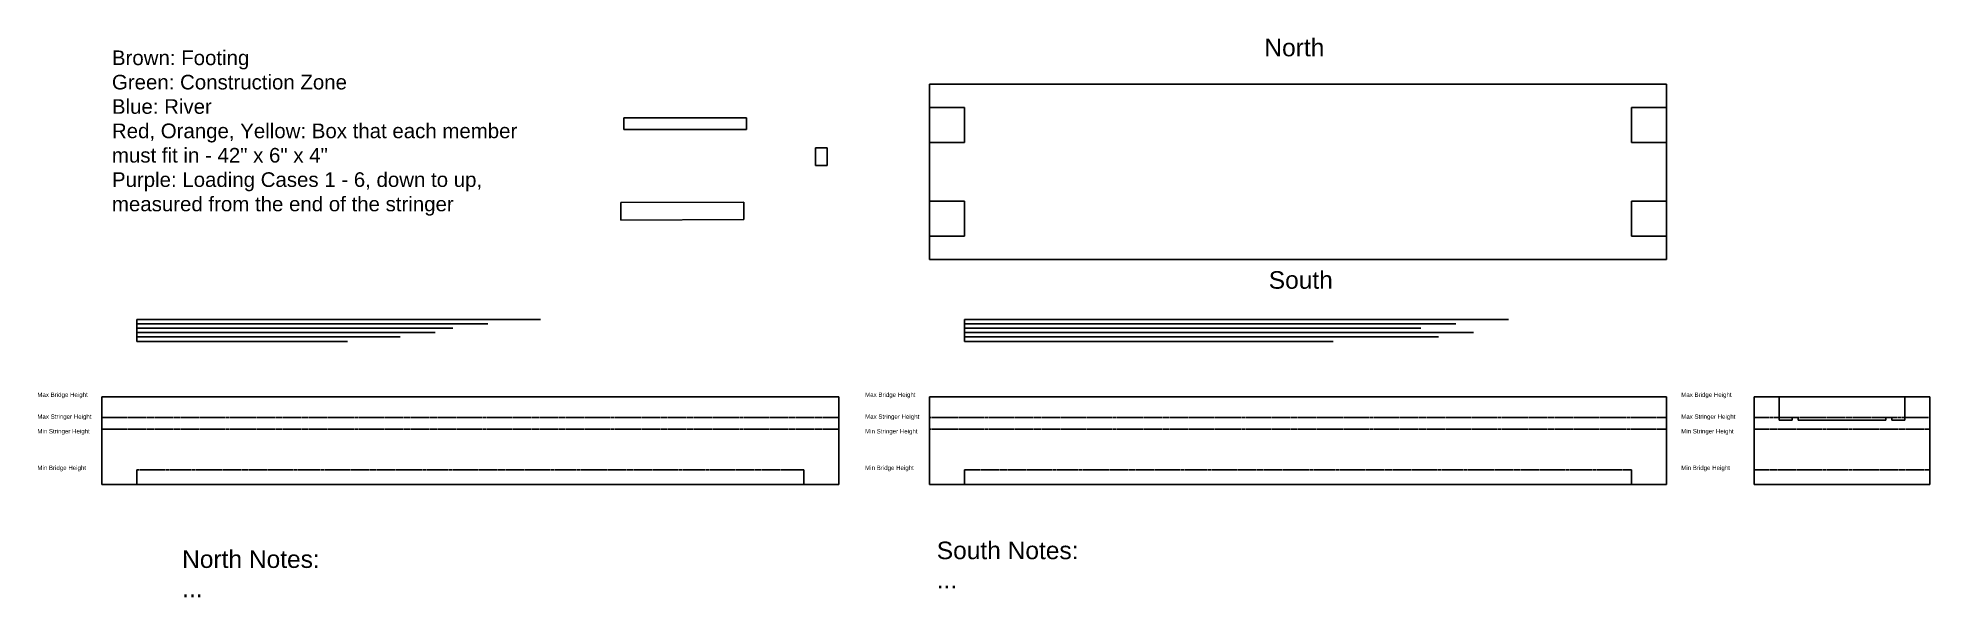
# Model space of a CAD drawing. Header units: inches. Extents: x 26 to 673, y 5 to 196.
import ezdxf

# ---------------------------------------------------------------- set-up
doc = ezdxf.new("R2010")
doc.units = ezdxf.units.IN
doc.header["$MEASUREMENT"] = 0
doc.linetypes.add('CENTER2', pattern=[1.125, 0.75, -0.125, 0.125, -0.125])
for name, color, linetype in [('Layer1', 3, 'Continuous'), ('Layer2', 4, 'Continuous'), ('Layer3', 1, 'Continuous'), ('Layer4', 2, 'Continuous'), ('Layer5', 6, 'Continuous'), ('Layer7', 30, 'Continuous'), ('Layer8', 34, 'Continuous')]:
    doc.layers.add(name, color=color, linetype=linetype)
doc.styles.get("Standard").update_dxf_attribs({"font": 'arial.ttf'})

# ---------------------------------------------------------------- blocks, each defined once
blk = doc.blocks.new('Box')
at = {"layer": 'Layer3'}
for p, q in [((73.25, 20.65), (43.5, -9)), ((77.48, 16.4), (73.25, 20.65)), ((47.74, -13.25), (77.48, 16.4)), ((43.5, -9), (47.74, -13.25))]:
    blk.add_line(p, q, dxfattribs=at)
blk = doc.blocks.new('Load Cases')
at = {"layer": 'Layer5'}
for p, q in [((59.5, 100), (197.5, 100)), ((59.5, 100), (59.5, 92.5)), ((59.5, 98.5), (179.5, 98.5)), ((59.5, 97), (167.5, 97)), ((59.5, 95.5), (161.5, 95.5)), ((59.5, 94), (149.5, 94)), ((59.5, 92.5), (131.5, 92.5))]:
    blk.add_line(p, q, dxfattribs=at)
blk = doc.blocks.new('Load Cases South')
at = {"layer": 'Layer5'}
for p, q in [((330.5, 100), (516.5, 100)), ((330.5, 100), (330.5, 92.5)), ((330.5, 98.5), (498.5, 98.5)), ((330.5, 97), (486.5, 97)), ((330.5, 95.5), (504.5, 95.5)), ((330.5, 94), (492.5, 94)), ((330.5, 92.5), (456.5, 92.5))]:
    blk.add_line(p, q, dxfattribs=at)
blk = doc.blocks.new('Box Top')
at = {"layer": 'Layer7'}
for p, q in [((123, 154.1), (123, 150.1)), ((165, 154.1), (123, 154.1)), ((123, 150.1), (165, 150.1)), ((165, 150.1), (165, 154.1))]:
    blk.add_line(p, q, dxfattribs=at)
blk = doc.blocks.new('Box Side')
at = {"layer": 'Layer4'}
for p, q in [((66, 147.93), (66, 153.93)), ((66, 153.93), (70, 153.93)), ((70, 153.93), (70, 147.93)), ((70, 147.93), (66, 147.93))]:
    blk.add_line(p, q, dxfattribs=at)
blk = doc.blocks.new('*U16')
at = {"color": 0, "linetype": 'CENTER2', "transparency": 16777216}
blk.add_line((-11.62, 0), (48.62, 0), dxfattribs=at)
blk = doc.blocks.new('*U15')
at = {"color": 0, "linetype": 'CENTER2', "transparency": 16777216}
blk.add_line((-52.67, 0), (7.45, 0), dxfattribs=at)
blk = doc.blocks.new('*U17')
at = {"color": 0, "linetype": 'CENTER2', "transparency": 16777216}
blk.add_line((-41.31, 0), (18.69, 0), dxfattribs=at)
blk = doc.blocks.new('East or West View')
for p, q in [((612.5, 43.5), (612.5, 73.5)), ((612.5, 73.5), (672.5, 73.5)), ((621, 65.5), (621, 73.5)), ((664, 65.5), (664, 73.5)), ((672.5, 43.5), (672.5, 73.5)), ((625.5, 65.5), (621, 65.5)), ((624, 66.5), (626, 66.5)), ((625.5, 65.5), (625.5, 66.5)), ((627.5, 66.5), (627.5, 65.5)), ((627.5, 65.5), (657.5, 65.5)), ((656, 66.5), (658, 66.5)), ((657.5, 65.5), (657.5, 66.5)), ((659.5, 66.5), (659.5, 65.5)), ((659.5, 65.5), (664, 65.5)), ((612.5, 43.5), (620.5, 43.5)), ((652.5, 43.5), (632.5, 43.5)), ((672.5, 43.5), (664.5, 43.5))]:
    blk.add_line(p, q)
at = {"layer": 'Layer8'}
for p, q in [((620.5, 43.5), (632.5, 43.5)), ((664.5, 43.5), (652.5, 43.5))]:
    blk.add_line(p, q, dxfattribs=at)
at = {"linetype": 'CENTER2'}
for name, p in [('*U16', (624, 66.5)), ('*U15', (665.17, 62.5)), ('*U17', (653.81, 48.5))]:
    blk.add_blockref(name, p, dxfattribs=at)
blk = doc.blocks.new('*U8')
at = {"color": 0, "linetype": 'CENTER2', "transparency": 16777216}
blk.add_line((-115.5, 0), (112.5, 0), dxfattribs=at)
blk = doc.blocks.new('*U9')
at = {"color": 0, "linetype": 'CENTER2', "transparency": 16777216}
blk.add_line((-126, 0), (126.12, 0), dxfattribs=at)
blk = doc.blocks.new('*U10')
at = {"color": 0, "linetype": 'CENTER2', "transparency": 16777216}
blk.add_line((-126, 0), (126, 0), dxfattribs=at)
blk = doc.blocks.new('Bridge Envelope')
for p, q in [((47.5, 66.5), (47.5, 73.5)), ((47.5, 73.5), (299.5, 73.5)), ((299.5, 73.5), (299.5, 66.5)), ((47.5, 66.5), (47.5, 43.5)), ((299.5, 43.5), (299.5, 66.5)), ((59.5, 43.5), (59.5, 48.5)), ((287.5, 43.5), (287.5, 48.5))]:
    blk.add_line(p, q)
at = {"linetype": 'CENTER2'}
for name, p in [('*U10', (173.5, 66.5)), ('*U9', (173.5, 62.5)), ('*U8', (175, 48.5))]:
    blk.add_blockref(name, p, dxfattribs=at)
blk = doc.blocks.new('South View')
at = {"layer": 'Layer1'}
for p, q in [((342.5, 43.5), (390.5, 43.5)), ((486.5, 43.5), (570.5, 43.5))]:
    blk.add_line(p, q, dxfattribs=at)
at = {"layer": 'Layer2'}
blk.add_line((390.5, 43.5), (486.5, 43.5), dxfattribs=at)
at = {"layer": 'Layer8'}
for p, q in [((342.5, 43.5), (330.5, 43.5)), ((570.5, 43.5), (582.5, 43.5))]:
    blk.add_line(p, q, dxfattribs=at)
blk.add_blockref('Bridge Envelope', (283, 0))
blk = doc.blocks.new('North View')
at = {"layer": 'Layer1'}
for p, q in [((59.5, 43.5), (107.5, 43.5)), ((203.5, 43.5), (287.5, 43.5))]:
    blk.add_line(p, q, dxfattribs=at)
at = {"layer": 'Layer2'}
blk.add_line((107.5, 43.5), (203.5, 43.5), dxfattribs=at)
at = {"layer": 'Layer8'}
for p, q in [((59.5, 43.5), (47.5, 43.5)), ((287.5, 43.5), (299.5, 43.5))]:
    blk.add_line(p, q, dxfattribs=at)
blk.add_blockref('Bridge Envelope', (0, 0))
blk = doc.blocks.new('Top View')
for p, q in [((330.5, 172.5), (330.5, 180.5)), ((330.5, 180.5), (342.5, 180.5)), ((570.5, 180.5), (582.5, 180.5)), ((582.5, 172.5), (582.5, 180.5)), ((330.5, 160.5), (330.5, 140.5)), ((582.5, 160.5), (582.5, 140.5)), ((330.5, 120.5), (330.5, 128.5)), ((582.5, 120.5), (582.5, 128.5)), ((330.5, 120.5), (342.5, 120.5)), ((570.5, 120.5), (582.5, 120.5))]:
    blk.add_line(p, q)
at = {"layer": 'Layer1'}
for p, q in [((342.5, 180.5), (390.5, 180.5)), ((486.5, 180.5), (570.5, 180.5)), ((342.5, 120.5), (390.5, 120.5)), ((486.5, 120.5), (570.5, 120.5))]:
    blk.add_line(p, q, dxfattribs=at)
at = {"layer": 'Layer2'}
for p, q in [((390.5, 180.5), (486.5, 180.5)), ((390.5, 120.5), (486.5, 120.5))]:
    blk.add_line(p, q, dxfattribs=at)
at = {"layer": 'Layer8'}
for p, q in [((342.5, 172.51), (330.5, 172.5)), ((330.5, 172.5), (330.5, 160.5)), ((342.5, 160.5), (342.5, 172.51)), ((570.5, 160.5), (570.5, 172.51)), ((570.5, 172.51), (582.5, 172.5)), ((582.5, 172.5), (582.5, 160.5)), ((330.5, 160.5), (342.5, 160.5)), ((582.5, 160.5), (570.5, 160.5)), ((330.5, 128.5), (330.5, 140.5)), ((330.5, 140.5), (342.5, 140.5)), ((342.5, 140.5), (342.5, 128.49)), ((582.5, 140.5), (570.5, 140.5)), ((570.5, 140.5), (570.5, 128.49)), ((582.5, 128.5), (582.5, 140.5)), ((342.5, 128.49), (330.5, 128.5)), ((570.5, 128.49), (582.5, 128.5))]:
    blk.add_line(p, q, dxfattribs=at)

msp = doc.modelspace()

# ---------------------------------------------------------------- block references
for name, p in [('Top View', (0, 0)), ('Box Top', (103, 14.9)), ('Box Side', (225.5, 4.71)), ('Load Cases', (0, 0)), ('Load Cases South', (12, 0)), ('North View', (0, 0)), ('South View', (0, 0)), ('East or West View', (0, 0))]:
    msp.add_blockref(name, p)
at = {"xscale": -1, "rotation": 45.09407925404538}
msp.add_blockref('Box', (291.32, 177.3), dxfattribs=at)

# ---------------------------------------------------------------- texts
at = {"attachment_point": 1}
for s, width, heights, insert, char_height in [('North', 28.5363, [10.96], (445, 196), 6), ('Brown: Footing\\PGreen: Construction Zone\\PBlue: River\\PRed, Orange, Yellow: Box that each member must fit in - 42" x 6" x 4"\\PPurple: Loading Cases 1 - 6, down to up, measured from the end of the stringer', 150.8626, [0], (51, 192), 5), ('South', 28.5363, [10.96], (446.5, 116.5), 6), ('Max Bridge Height\\P\\P\\PMax Stringer Height\\P\\PMin Stringer Height\\P\\P\\P\\P\\PMin Bridge Height', 20.6065, [0], (25.5, 75), 1.5), ('Max Bridge Height\\P\\P\\PMax Stringer Height\\P\\PMin Stringer Height\\P\\P\\P\\P\\PMin Bridge Height', 20.6065, [0], (308.5, 75), 1.5), ('Max Bridge Height\\P\\P\\PMax Stringer Height\\P\\PMin Stringer Height\\P\\P\\P\\P\\PMin Bridge Height', 20.6065, [0], (587.5, 75), 1.5), ('North Notes:\\P...', 108, [45.47], (75, 21), 6), ('South Notes:\\P...', 108, [0], (333, 24), 6)]:
    msp.add_mtext_dynamic_manual_height_columns(s, width=width, gutter_width=1, heights=heights, dxfattribs=dict(at, insert=insert, char_height=char_height))

doc.saveas('drawing.dxf')
